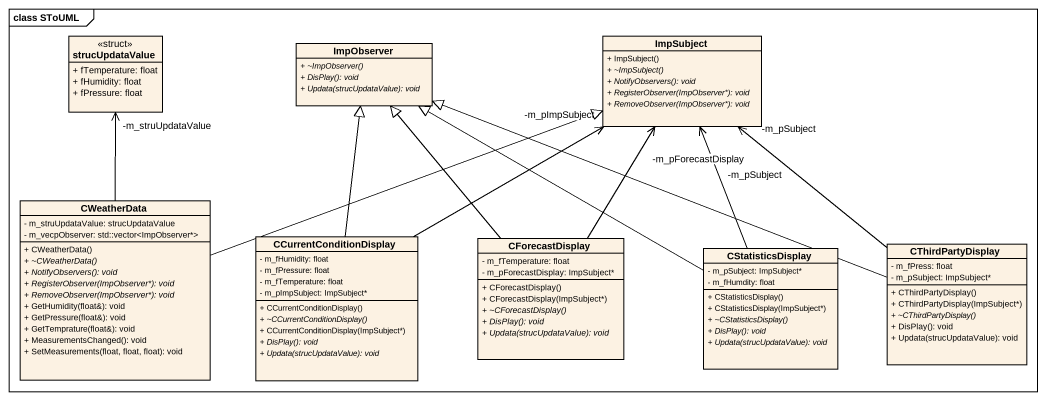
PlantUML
@startuml
mainframe class SToUML
hide circle
hide empty members
skinparam classAttributeIconSize 0
class strucUpdataValue <<struct>> {
  + fTemperature: float
  + fHumidity: float
  + fPressure: float
}
class ImpSubject {
  + ImpSubject()
  {abstract} + ~ImpSubject()
  {abstract} + NotifyObservers(): void
  {abstract} + RegisterObserver(ImpObserver*): void
  {abstract} + RemoveObserver(ImpObserver*): void
}
class ImpObserver {
  {abstract} + ~ImpObserver()
  {abstract} + DisPlay(): void
  {abstract} + Updata(strucUpdataValue): void
}
class CWeatherData {
  - m_struUpdataValue: strucUpdataValue
  - m_vecpObserver: std::vector<ImpObserver*>
  + CWeatherData()
  {abstract} + ~CWeatherData()
  {abstract} + NotifyObservers(): void
  {abstract} + RegisterObserver(ImpObserver*): void
  {abstract} + RemoveObserver(ImpObserver*): void
  + GetHumidity(float&): void
  + GetPressure(float&): void
  + GetTemprature(float&): void
  + MeasurementsChanged(): void
  + SetMeasurements(float, float, float): void
}
class CCurrentConditionDisplay {
  - m_fHumidity: float
  - m_fPressure: float
  - m_fTemperature: float
  - m_pImpSubject: ImpSubject*
  + CCurrentConditionDisplay()
  {abstract} + ~CCurrentConditionDisplay()
  + CCurrentConditionDisplay(ImpSubject*)
  {abstract} + DisPlay(): void
  {abstract} + Updata(strucUpdataValue): void
}
class CForecastDisplay {
  - m_fTemperature: float
  - m_pForecastDisplay: ImpSubject*
  + CForecastDisplay()
  + CForecastDisplay(ImpSubject*)
  {abstract} + ~CForecastDisplay()
  {abstract} + DisPlay(): void
  {abstract} + Updata(strucUpdataValue): void
}
class CThirdPartyDisplay {
  - m_fPress: float
  - m_pSubject: ImpSubject*
  + CThirdPartyDisplay()
  + CThirdPartyDisplay(ImpSubject*)
  {abstract} + ~CThirdPartyDisplay()
  + DisPlay(): void
  + Updata(strucUpdataValue): void
}
class CStatisticsDisplay {
  - m_pSubject: ImpSubject*
  - m_fHumdity: float
  + CStatisticsDisplay()
  + CStatisticsDisplay(ImpSubject*)
  {abstract} + ~CStatisticsDisplay()
  {abstract} + DisPlay(): void
  {abstract} + Updata(strucUpdataValue): void
}
CWeatherData -up-> "-m_struUpdataValue" strucUpdataValue
CWeatherData -right-|> ImpSubject
CCurrentConditionDisplay -up-> "-m_pImpSubject" ImpSubject
CCurrentConditionDisplay -up-|> ImpObserver
CForecastDisplay -up-> "-m_pForecastDisplay" ImpSubject
CForecastDisplay -up-|> ImpObserver
CThirdPartyDisplay -up-> "-m_pSubject" ImpSubject
CThirdPartyDisplay -left-|> ImpObserver
CStatisticsDisplay -up-> "-m_pSubject" ImpSubject
CStatisticsDisplay -left-|> ImpObserver
@enduml
